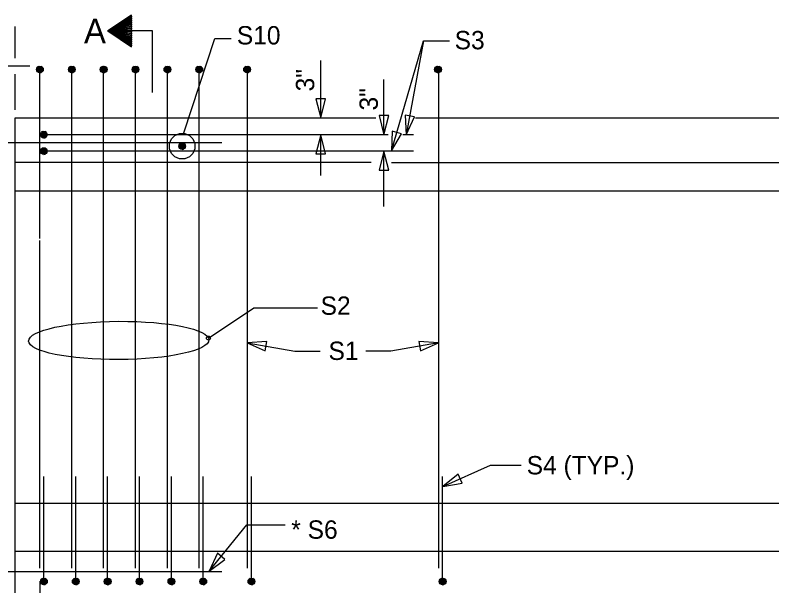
# Model space of a CAD drawing. Extents: x -0.5 to 35.3, y 0 to 25.9.
# Drawn here: x 3.32 to 9.26, y 4.51 to 8.99 of the extents above; entities that cross this region are included whole.
import ezdxf

# ---------------------------------------------------------------- set-up
doc = ezdxf.new("R2010")
doc.units = 0
for name, color, linetype in [('Arrowhead Terminators CELL', 7, 'Continuous'), ('P_SMU_Concrete_Girder', 7, 'Continuous'), ('P_SMU_Rebar_S_Bar', 7, 'Continuous'), ('SMU_Dimension Lines', 7, 'Continuous'), ('SMU_Subtitle Text', 7, 'Continuous'), ('SMU_Text', 7, 'Continuous')]:
    doc.layers.add(name, color=color, linetype=linetype)

msp = doc.modelspace()

# ---------------------------------------------------------------- linework, layer by layer
at = {"layer": 'Arrowhead Terminators CELL'}
msp.add_lwpolyline([(4.2316, 8.9864), (4.0456, 8.8624), (4.2316, 8.9788), (4.2316, 8.971), (4.0456, 8.8624), (4.2316, 8.9633), (4.2316, 8.9555), (4.0456, 8.8624), (4.2316, 8.9477), (4.2316, 8.94), (4.0456, 8.8624), (4.2316, 8.9322), (4.2316, 8.9245), (4.0456, 8.8624), (4.2316, 8.9167), (4.2316, 8.909), (4.0456, 8.8624), (4.2316, 8.9012), (4.2316, 8.8934), (4.0456, 8.8624), (4.2316, 8.8856), (4.2316, 8.8779), (4.0456, 8.8624), (4.2316, 8.8702), (4.2316, 8.8546), (4.0456, 8.8624), (4.2316, 8.8469), (4.2316, 8.8392), (4.0456, 8.8624), (4.2316, 8.8314), (4.2316, 8.8236), (4.0456, 8.8624), (4.2316, 8.8158), (4.2316, 8.8081), (4.0456, 8.8624), (4.2316, 8.8003), (4.2316, 8.7926), (4.0456, 8.8624), (4.2316, 8.7848), (4.2316, 8.7771), (4.0456, 8.8624), (4.2316, 8.7693), (4.2316, 8.7615), (4.0456, 8.8624), (4.2316, 8.7538), (4.2316, 8.746), (4.0456, 8.8624), (4.2316, 8.7384), (4.2316, 8.9864), (4.0456, 8.8624), (4.2316, 8.9788)], dxfattribs=at)
for points in [[(5.7161, 8.1802), (5.7536, 8.3302), (5.6786, 8.3302)], [(5.7161, 8.1802), (5.7536, 8.3302), (5.6786, 8.3302)], [(6.212, 8.0486), (6.2495, 8.1986), (6.1745, 8.1986)], [(6.3874, 8.0486), (6.4513, 8.1894), (6.3776, 8.2029)], [(6.2715, 7.9219), (6.3494, 8.0554), (6.2774, 8.0764)], [(5.7161, 8.0486), (5.6786, 7.8986), (5.7536, 7.8986)], [(6.212, 7.9198), (6.1745, 7.7698), (6.2495, 7.7698)], [(5.1399, 6.4164), (5.281, 6.3533), (5.2942, 6.4271)], [(6.6409, 6.4164), (6.4866, 6.4271), (6.4998, 6.3533)], [(6.6739, 5.2889), (6.8262, 5.3156), (6.7957, 5.3842)], [(4.8404, 4.6242), (4.9642, 4.7168), (4.906, 4.7642)]]:
    msp.add_lwpolyline(points, close=True, dxfattribs=at)
at = {"layer": 'P_SMU_Concrete_Girder'}
for p, q in [((3.3205, 4.4302), (3.3205, 8.1802)), ((20.9507, 7.6052), (3.3205, 7.6052)), ((20.9507, 5.1552), (3.3205, 5.1552)), ((3.3205, 4.7802), (20.9507, 4.7802))]:
    msp.add_line(p, q, dxfattribs=at)
for points in [[(3.3205, 8.1802), (6.1483, 8.1802)], [(6.4589, 8.1802), (15.1654, 8.1802)], [(6.1109, 7.8302), (3.3205, 7.8302)], [(6.271, 7.8302), (17.7776, 7.8302)]]:
    msp.add_lwpolyline(points, dxfattribs=at)
at = {"layer": 'P_SMU_Rebar_S_Bar'}
for p, q in [((3.5139, 7.2332), (3.5139, 8.5865)), ((3.7639, 4.649), (3.7639, 8.5865)), ((4.0138, 4.649), (4.0138, 8.5865)), ((4.2638, 4.649), (4.2638, 8.5865)), ((4.5138, 4.649), (4.5138, 8.5865)), ((4.7638, 4.649), (4.7638, 8.5865)), ((5.1413, 4.649), (5.1413, 8.5865)), ((6.6426, 4.649), (6.6426, 8.5865)), ((3.7639, 7.5191), (3.7639, 8.2529)), ((6.2464, 8.0486), (3.5708, 8.0486)), ((6.4455, 8.0486), (6.3604, 8.0486)), ((6.4455, 7.9198), (3.5708, 7.9198)), ((3.7639, 4.649), (3.7639, 7.4969)), ((3.5139, 4.649), (3.5139, 7.2173)), ((3.5452, 4.5697), (3.5452, 5.3677)), ((3.7951, 4.5697), (3.7951, 5.3677)), ((4.0451, 4.5697), (4.0451, 5.3677)), ((4.2951, 4.5697), (4.2951, 5.3677)), ((4.5451, 4.5697), (4.5451, 5.3677)), ((4.7951, 4.5697), (4.7951, 5.3677)), ((5.1727, 4.5697), (5.1727, 5.3677)), ((6.6727, 4.5697), (6.6727, 5.3677)), ((4.7638, 4.649), (4.7638, 4.9232))]:
    msp.add_line(p, q, dxfattribs=at)
for points in [[(3.5139, 8.5865), (3.524, 8.5845), (3.5326, 8.5788), (3.5383, 8.5702), (3.5403, 8.5601), (3.5383, 8.5499), (3.5326, 8.5414), (3.524, 8.5357), (3.5139, 8.5336), (3.5038, 8.5357), (3.4952, 8.5414), (3.4895, 8.5499), (3.4875, 8.5601), (3.4895, 8.5702), (3.4952, 8.5787), (3.5037, 8.5845), (3.5139, 8.5865), (3.5139, 8.5601), (3.5139, 8.5336), (3.524, 8.5357), (3.5139, 8.5601), (3.5326, 8.5414), (3.5383, 8.5499), (3.5139, 8.5601), (3.5403, 8.5601), (3.5383, 8.5702), (3.5139, 8.5601), (3.5326, 8.5788), (3.524, 8.5845), (3.5139, 8.5601), (3.5037, 8.5845), (3.4952, 8.5787), (3.5139, 8.5601), (3.4895, 8.5702), (3.4875, 8.5601), (3.5139, 8.5601), (3.4895, 8.5499), (3.4952, 8.5414), (3.5139, 8.5601), (3.5038, 8.5357)], [(3.7639, 8.5865), (3.7739, 8.5845), (3.7825, 8.5788), (3.7882, 8.5702), (3.7903, 8.5601), (3.7882, 8.5499), (3.7825, 8.5414), (3.774, 8.5357), (3.7639, 8.5336), (3.7538, 8.5357), (3.7452, 8.5414), (3.7394, 8.5499), (3.7374, 8.5601), (3.7394, 8.5702), (3.7451, 8.5787), (3.7537, 8.5845), (3.7639, 8.5865), (3.7639, 8.5601), (3.7639, 8.5336), (3.774, 8.5357), (3.7639, 8.5601), (3.7825, 8.5414), (3.7882, 8.5499), (3.7639, 8.5601), (3.7903, 8.5601), (3.7882, 8.5702), (3.7639, 8.5601), (3.7825, 8.5788), (3.7739, 8.5845), (3.7639, 8.5601), (3.7537, 8.5845), (3.7451, 8.5787), (3.7639, 8.5601), (3.7394, 8.5702), (3.7374, 8.5601), (3.7639, 8.5601), (3.7394, 8.5499), (3.7452, 8.5414), (3.7639, 8.5601), (3.7538, 8.5357)], [(4.0138, 8.5865), (4.0239, 8.5845), (4.0325, 8.5788), (4.0382, 8.5702), (4.0402, 8.5601), (4.0382, 8.5499), (4.0325, 8.5414), (4.024, 8.5357), (4.0138, 8.5336), (4.0038, 8.5357), (3.9952, 8.5414), (3.9894, 8.5499), (3.9874, 8.5601), (3.9894, 8.5702), (3.9951, 8.5787), (4.0037, 8.5845), (4.0138, 8.5865), (4.0138, 8.5601), (4.0138, 8.5336), (4.024, 8.5357), (4.0138, 8.5601), (4.0325, 8.5414), (4.0382, 8.5499), (4.0138, 8.5601), (4.0402, 8.5601), (4.0382, 8.5702), (4.0138, 8.5601), (4.0325, 8.5788), (4.0239, 8.5845), (4.0138, 8.5601), (4.0037, 8.5845), (3.9951, 8.5787), (4.0138, 8.5601), (3.9894, 8.5702), (3.9874, 8.5601), (4.0138, 8.5601), (3.9894, 8.5499), (3.9952, 8.5414), (4.0138, 8.5601), (4.0038, 8.5357)], [(4.2638, 8.5865), (4.2739, 8.5845), (4.2825, 8.5788), (4.2882, 8.5702), (4.2902, 8.5601), (4.2882, 8.5499), (4.2825, 8.5414), (4.2739, 8.5357), (4.2638, 8.5336), (4.2537, 8.5357), (4.2451, 8.5414), (4.2394, 8.5499), (4.2374, 8.5601), (4.2394, 8.5702), (4.2451, 8.5787), (4.2537, 8.5845), (4.2638, 8.5865), (4.2638, 8.5601), (4.2638, 8.5336), (4.2739, 8.5357), (4.2638, 8.5601), (4.2825, 8.5414), (4.2882, 8.5499), (4.2638, 8.5601), (4.2902, 8.5601), (4.2882, 8.5702), (4.2638, 8.5601), (4.2825, 8.5788), (4.2739, 8.5845), (4.2638, 8.5601), (4.2537, 8.5845), (4.2451, 8.5787), (4.2638, 8.5601), (4.2394, 8.5702), (4.2374, 8.5601), (4.2638, 8.5601), (4.2394, 8.5499), (4.2451, 8.5414), (4.2638, 8.5601), (4.2537, 8.5357)], [(4.5138, 8.5865), (4.5239, 8.5845), (4.5325, 8.5788), (4.5382, 8.5702), (4.5402, 8.5601), (4.5382, 8.5499), (4.5325, 8.5414), (4.5239, 8.5357), (4.5138, 8.5336), (4.5037, 8.5357), (4.4951, 8.5414), (4.4894, 8.5499), (4.4874, 8.5601), (4.4894, 8.5702), (4.4951, 8.5787), (4.5037, 8.5845), (4.5138, 8.5865), (4.5138, 8.5601), (4.5138, 8.5336), (4.5239, 8.5357), (4.5138, 8.5601), (4.5325, 8.5414), (4.5382, 8.5499), (4.5138, 8.5601), (4.5402, 8.5601), (4.5382, 8.5702), (4.5138, 8.5601), (4.5325, 8.5788), (4.5239, 8.5845), (4.5138, 8.5601), (4.5037, 8.5845), (4.4951, 8.5787), (4.5138, 8.5601), (4.4894, 8.5702), (4.4874, 8.5601), (4.5138, 8.5601), (4.4894, 8.5499), (4.4951, 8.5414), (4.5138, 8.5601), (4.5037, 8.5357)], [(4.7638, 8.5865), (4.7738, 8.5845), (4.7824, 8.5788), (4.7882, 8.5702), (4.7902, 8.5601), (4.7882, 8.5499), (4.7824, 8.5414), (4.7739, 8.5357), (4.7638, 8.5336), (4.7537, 8.5357), (4.7451, 8.5414), (4.7393, 8.5499), (4.7373, 8.5601), (4.7393, 8.5702), (4.7451, 8.5787), (4.7536, 8.5845), (4.7638, 8.5865), (4.7638, 8.5601), (4.7638, 8.5336), (4.7739, 8.5357), (4.7638, 8.5601), (4.7824, 8.5414), (4.7882, 8.5499), (4.7638, 8.5601), (4.7902, 8.5601), (4.7882, 8.5702), (4.7638, 8.5601), (4.7824, 8.5788), (4.7738, 8.5845), (4.7638, 8.5601), (4.7536, 8.5845), (4.7451, 8.5787), (4.7638, 8.5601), (4.7393, 8.5702), (4.7373, 8.5601), (4.7638, 8.5601), (4.7393, 8.5499), (4.7451, 8.5414), (4.7638, 8.5601), (4.7537, 8.5357)], [(5.1388, 8.5865), (5.1488, 8.5845), (5.1574, 8.5788), (5.1632, 8.5702), (5.1652, 8.5601), (5.1632, 8.5499), (5.1574, 8.5414), (5.1489, 8.5357), (5.1388, 8.5336), (5.1287, 8.5357), (5.1201, 8.5414), (5.1143, 8.5499), (5.1123, 8.5601), (5.1143, 8.5702), (5.1201, 8.5787), (5.1286, 8.5845), (5.1388, 8.5865), (5.1388, 8.5601), (5.1388, 8.5336), (5.1489, 8.5357), (5.1388, 8.5601), (5.1574, 8.5414), (5.1632, 8.5499), (5.1388, 8.5601), (5.1652, 8.5601), (5.1632, 8.5702), (5.1388, 8.5601), (5.1574, 8.5788), (5.1488, 8.5845), (5.1388, 8.5601), (5.1286, 8.5845), (5.1201, 8.5787), (5.1388, 8.5601), (5.1143, 8.5702), (5.1123, 8.5601), (5.1388, 8.5601), (5.1143, 8.5499), (5.1201, 8.5414), (5.1388, 8.5601), (5.1287, 8.5357)], [(6.6363, 8.5865), (6.6463, 8.5845), (6.6549, 8.5788), (6.6607, 8.5702), (6.6627, 8.5601), (6.6607, 8.5499), (6.6549, 8.5414), (6.6464, 8.5357), (6.6363, 8.5336), (6.6262, 8.5357), (6.6176, 8.5414), (6.6118, 8.5499), (6.6098, 8.5601), (6.6118, 8.5702), (6.6176, 8.5787), (6.6261, 8.5845), (6.6363, 8.5865), (6.6363, 8.5601), (6.6363, 8.5336), (6.6464, 8.5357), (6.6363, 8.5601), (6.6549, 8.5414), (6.6607, 8.5499), (6.6363, 8.5601), (6.6627, 8.5601), (6.6607, 8.5702), (6.6363, 8.5601), (6.6549, 8.5788), (6.6463, 8.5845), (6.6363, 8.5601), (6.6261, 8.5845), (6.6176, 8.5787), (6.6363, 8.5601), (6.6118, 8.5702), (6.6098, 8.5601), (6.6363, 8.5601), (6.6118, 8.5499), (6.6176, 8.5414), (6.6363, 8.5601), (6.6262, 8.5357)], [(3.5444, 8.075), (3.5545, 8.073), (3.5631, 8.0673), (3.5689, 8.0587), (3.5708, 8.0486), (3.5689, 8.0385), (3.5631, 8.0299), (3.5546, 8.0242), (3.5444, 8.0222), (3.5344, 8.0242), (3.5258, 8.0299), (3.5201, 8.0385), (3.518, 8.0486), (3.5201, 8.0587), (3.5257, 8.0672), (3.5343, 8.073), (3.5444, 8.075), (3.5444, 8.0486), (3.5444, 8.0222), (3.5546, 8.0242), (3.5444, 8.0486), (3.5631, 8.0299), (3.5689, 8.0385), (3.5444, 8.0486), (3.5708, 8.0486), (3.5689, 8.0587), (3.5444, 8.0486), (3.5631, 8.0673), (3.5545, 8.073), (3.5444, 8.0486), (3.5343, 8.073), (3.5257, 8.0672), (3.5444, 8.0486), (3.5201, 8.0587), (3.518, 8.0486), (3.5444, 8.0486), (3.5201, 8.0385), (3.5258, 8.0299), (3.5444, 8.0486), (3.5344, 8.0242)], [(4.9409, 7.9835), (2.8184, 7.9835), (2.8184, 7.3583)], [(4.6296, 7.9848), (4.6397, 7.9828), (4.6483, 7.9771), (4.654, 7.9685), (4.656, 7.9584), (4.654, 7.9483), (4.6483, 7.9397), (4.6397, 7.934), (4.6296, 7.932), (4.6195, 7.934), (4.6109, 7.9397), (4.6052, 7.9483), (4.6032, 7.9584), (4.6052, 7.9685), (4.6109, 7.9771), (4.6195, 7.9828), (4.6296, 7.9848), (4.6296, 7.9584), (4.6296, 7.932), (4.6397, 7.934), (4.6296, 7.9584), (4.6483, 7.9397), (4.654, 7.9483), (4.6296, 7.9584), (4.656, 7.9584), (4.654, 7.9685), (4.6296, 7.9584), (4.6483, 7.9771), (4.6397, 7.9828), (4.6296, 7.9584), (4.6195, 7.9828), (4.6109, 7.9771), (4.6296, 7.9584), (4.6052, 7.9685), (4.6032, 7.9584), (4.6296, 7.9584), (4.6052, 7.9483), (4.6109, 7.9397), (4.6296, 7.9584), (4.6195, 7.934)], [(3.5444, 7.9462), (3.5545, 7.9442), (3.5631, 7.9385), (3.5689, 7.9299), (3.5708, 7.9198), (3.5689, 7.9097), (3.5631, 7.9011), (3.5546, 7.8954), (3.5444, 7.8934), (3.5344, 7.8954), (3.5258, 7.9011), (3.5201, 7.9097), (3.518, 7.9198), (3.5201, 7.9299), (3.5257, 7.9384), (3.5343, 7.9442), (3.5444, 7.9462), (3.5444, 7.9198), (3.5444, 7.8934), (3.5546, 7.8954), (3.5444, 7.9198), (3.5631, 7.9011), (3.5689, 7.9097), (3.5444, 7.9198), (3.5708, 7.9198), (3.5689, 7.9299), (3.5444, 7.9198), (3.5631, 7.9385), (3.5545, 7.9442), (3.5444, 7.9198), (3.5343, 7.9442), (3.5257, 7.9384), (3.5444, 7.9198), (3.5201, 7.9299), (3.518, 7.9198), (3.5444, 7.9198), (3.5201, 7.9097), (3.5258, 7.9011), (3.5444, 7.9198), (3.5344, 7.8954)], [(4.9409, 4.6177), (2.8184, 4.6177), (2.8184, 5.2428)], [(3.5452, 4.5697), (3.5552, 4.5678), (3.5638, 4.562), (3.5696, 4.5534), (3.5716, 4.5433), (3.5696, 4.5332), (3.5638, 4.5246), (3.5553, 4.519), (3.5452, 4.5169), (3.5351, 4.519), (3.5265, 4.5246), (3.5207, 4.5332), (3.5187, 4.5433), (3.5207, 4.5534), (3.5265, 4.562), (3.535, 4.5678), (3.5452, 4.5697), (3.5452, 4.5433), (3.5452, 4.5169), (3.5553, 4.519), (3.5452, 4.5433), (3.5638, 4.5246), (3.5696, 4.5332), (3.5452, 4.5433), (3.5716, 4.5433), (3.5696, 4.5534), (3.5452, 4.5433), (3.5638, 4.562), (3.5552, 4.5678), (3.5452, 4.5433), (3.535, 4.5678), (3.5265, 4.562), (3.5452, 4.5433), (3.5207, 4.5534), (3.5187, 4.5433), (3.5452, 4.5433), (3.5207, 4.5332), (3.5265, 4.5246), (3.5452, 4.5433), (3.5351, 4.519)], [(3.7951, 4.5697), (3.8052, 4.5678), (3.8138, 4.562), (3.8195, 4.5534), (3.8215, 4.5433), (3.8195, 4.5332), (3.8138, 4.5246), (3.8052, 4.519), (3.7951, 4.5169), (3.7851, 4.519), (3.7765, 4.5246), (3.7707, 4.5332), (3.7687, 4.5433), (3.7707, 4.5534), (3.7764, 4.562), (3.785, 4.5678), (3.7951, 4.5697), (3.7951, 4.5433), (3.7951, 4.5169), (3.8052, 4.519), (3.7951, 4.5433), (3.8138, 4.5246), (3.8195, 4.5332), (3.7951, 4.5433), (3.8215, 4.5433), (3.8195, 4.5534), (3.7951, 4.5433), (3.8138, 4.562), (3.8052, 4.5678), (3.7951, 4.5433), (3.785, 4.5678), (3.7764, 4.562), (3.7951, 4.5433), (3.7707, 4.5534), (3.7687, 4.5433), (3.7951, 4.5433), (3.7707, 4.5332), (3.7765, 4.5246), (3.7951, 4.5433), (3.7851, 4.519)], [(4.0451, 4.5697), (4.0552, 4.5677), (4.0638, 4.562), (4.0695, 4.5534), (4.0715, 4.5433), (4.0695, 4.5332), (4.0638, 4.5246), (4.0552, 4.519), (4.0451, 4.5169), (4.035, 4.519), (4.0264, 4.5246), (4.0207, 4.5332), (4.0187, 4.5433), (4.0207, 4.5534), (4.0264, 4.562), (4.0349, 4.5677), (4.0451, 4.5697), (4.0451, 4.5433), (4.0451, 4.5169), (4.0552, 4.519), (4.0451, 4.5433), (4.0638, 4.5246), (4.0695, 4.5332), (4.0451, 4.5433), (4.0715, 4.5433), (4.0695, 4.5534), (4.0451, 4.5433), (4.0638, 4.562), (4.0552, 4.5677), (4.0451, 4.5433), (4.0349, 4.5677), (4.0264, 4.562), (4.0451, 4.5433), (4.0207, 4.5534), (4.0187, 4.5433), (4.0451, 4.5433), (4.0207, 4.5332), (4.0264, 4.5246), (4.0451, 4.5433), (4.035, 4.519)], [(4.2951, 4.5697), (4.3051, 4.5677), (4.3137, 4.562), (4.3194, 4.5534), (4.3215, 4.5433), (4.3194, 4.5332), (4.3137, 4.5246), (4.3052, 4.519), (4.2951, 4.5169), (4.285, 4.519), (4.2764, 4.5246), (4.2706, 4.5332), (4.2686, 4.5433), (4.2706, 4.5534), (4.2763, 4.562), (4.2849, 4.5677), (4.2951, 4.5697), (4.2951, 4.5433), (4.2951, 4.5169), (4.3052, 4.519), (4.2951, 4.5433), (4.3137, 4.5246), (4.3194, 4.5332), (4.2951, 4.5433), (4.3215, 4.5433), (4.3194, 4.5534), (4.2951, 4.5433), (4.3137, 4.562), (4.3051, 4.5677), (4.2951, 4.5433), (4.2849, 4.5677), (4.2763, 4.562), (4.2951, 4.5433), (4.2706, 4.5534), (4.2686, 4.5433), (4.2951, 4.5433), (4.2706, 4.5332), (4.2764, 4.5246), (4.2951, 4.5433), (4.285, 4.519)], [(4.5451, 4.5697), (4.5551, 4.5678), (4.5637, 4.562), (4.5694, 4.5534), (4.5715, 4.5433), (4.5694, 4.5332), (4.5637, 4.5246), (4.5552, 4.519), (4.5451, 4.5169), (4.535, 4.519), (4.5264, 4.5246), (4.5206, 4.5332), (4.5186, 4.5433), (4.5206, 4.5534), (4.5263, 4.562), (4.5349, 4.5678), (4.5451, 4.5697), (4.5451, 4.5433), (4.5451, 4.5169), (4.5552, 4.519), (4.5451, 4.5433), (4.5637, 4.5246), (4.5694, 4.5332), (4.5451, 4.5433), (4.5715, 4.5433), (4.5694, 4.5534), (4.5451, 4.5433), (4.5637, 4.562), (4.5551, 4.5678), (4.5451, 4.5433), (4.5349, 4.5678), (4.5263, 4.562), (4.5451, 4.5433), (4.5206, 4.5534), (4.5186, 4.5433), (4.5451, 4.5433), (4.5206, 4.5332), (4.5264, 4.5246), (4.5451, 4.5433), (4.535, 4.519)], [(4.7951, 4.5697), (4.8051, 4.5678), (4.8137, 4.562), (4.8194, 4.5534), (4.8215, 4.5433), (4.8194, 4.5332), (4.8137, 4.5246), (4.8052, 4.519), (4.7951, 4.5169), (4.785, 4.519), (4.7764, 4.5246), (4.7706, 4.5332), (4.7686, 4.5433), (4.7706, 4.5534), (4.7763, 4.562), (4.7849, 4.5678), (4.7951, 4.5697), (4.7951, 4.5433), (4.7951, 4.5169), (4.8052, 4.519), (4.7951, 4.5433), (4.8137, 4.5246), (4.8194, 4.5332), (4.7951, 4.5433), (4.8215, 4.5433), (4.8194, 4.5534), (4.7951, 4.5433), (4.8137, 4.562), (4.8051, 4.5678), (4.7951, 4.5433), (4.7849, 4.5678), (4.7763, 4.562), (4.7951, 4.5433), (4.7706, 4.5534), (4.7686, 4.5433), (4.7951, 4.5433), (4.7706, 4.5332), (4.7764, 4.5246), (4.7951, 4.5433), (4.785, 4.519)], [(5.1729, 4.5697), (5.183, 4.5678), (5.1916, 4.562), (5.1973, 4.5534), (5.1993, 4.5433), (5.1973, 4.5332), (5.1916, 4.5246), (5.183, 4.519), (5.1729, 4.5169), (5.1628, 4.519), (5.1542, 4.5246), (5.1485, 4.5332), (5.1465, 4.5433), (5.1485, 4.5534), (5.1542, 4.562), (5.1628, 4.5678), (5.1729, 4.5697), (5.1729, 4.5433), (5.1729, 4.5169), (5.183, 4.519), (5.1729, 4.5433), (5.1916, 4.5246), (5.1973, 4.5332), (5.1729, 4.5433), (5.1993, 4.5433), (5.1973, 4.5534), (5.1729, 4.5433), (5.1916, 4.562), (5.183, 4.5678), (5.1729, 4.5433), (5.1628, 4.5678), (5.1542, 4.562), (5.1729, 4.5433), (5.1485, 4.5534), (5.1465, 4.5433), (5.1729, 4.5433), (5.1485, 4.5332), (5.1542, 4.5246), (5.1729, 4.5433), (5.1628, 4.519)], [(6.6729, 4.5697), (6.683, 4.5678), (6.6916, 4.562), (6.6973, 4.5534), (6.6993, 4.5433), (6.6973, 4.5332), (6.6916, 4.5246), (6.683, 4.519), (6.6729, 4.5169), (6.6628, 4.519), (6.6542, 4.5246), (6.6485, 4.5332), (6.6465, 4.5433), (6.6485, 4.5534), (6.6542, 4.562), (6.6628, 4.5678), (6.6729, 4.5697), (6.6729, 4.5433), (6.6729, 4.5169), (6.683, 4.519), (6.6729, 4.5433), (6.6916, 4.5246), (6.6973, 4.5332), (6.6729, 4.5433), (6.6993, 4.5433), (6.6973, 4.5534), (6.6729, 4.5433), (6.6916, 4.562), (6.683, 4.5678), (6.6729, 4.5433), (6.6628, 4.5678), (6.6542, 4.562), (6.6729, 4.5433), (6.6485, 4.5534), (6.6465, 4.5433), (6.6729, 4.5433), (6.6485, 4.5332), (6.6542, 4.5246), (6.6729, 4.5433), (6.6628, 4.519)]]:
    msp.add_lwpolyline(points, dxfattribs=at)
at = {"layer": 'SMU_Dimension Lines'}
for p, q in [((3.3205, 8.649), (3.3205, 8.8983)), ((6.5225, 8.7844), (6.3874, 8.0486)), ((5.7161, 8.1802), (5.7161, 8.6303)), ((3.4353, 8.5865), (3.0319, 8.5865)), ((3.3205, 8.2427), (3.3205, 8.524)), ((6.212, 8.0486), (6.212, 8.481)), ((5.7161, 7.7273), (5.7161, 8.0486)), ((6.212, 7.4851), (6.212, 7.9198)), ((3.5139, 4.5456), (3.5139, 3.4776))]:
    msp.add_line(p, q, dxfattribs=at)
for points in [[(4.3965, 8.379), (4.3965, 8.8624), (4.0456, 8.8624)], [(4.6418, 8.0624), (4.8861, 8.8022), (5.0152, 8.8022)], [(6.2715, 7.9219), (6.5225, 8.7844), (6.7257, 8.7844)], [(4.8359, 6.4525), (5.1926, 6.6905), (5.6918, 6.6905)], [(5.1399, 6.4164), (5.5145, 6.3499), (5.7112, 6.3499)], [(6.6409, 6.4164), (6.2663, 6.3499), (6.0696, 6.3499)], [(6.6739, 5.2889), (7.0479, 5.4553), (7.2884, 5.4553)], [(4.8404, 4.6242), (5.1358, 4.9869), (5.438, 4.9869)]]:
    msp.add_lwpolyline(points, dxfattribs=at)
for centre, radius in [((4.6296, 7.9584), 0.1006), ((4.8359, 6.4525), 0.0154)]:
    msp.add_circle(centre, radius, dxfattribs=at)
msp.add_ellipse((4.1321, 6.4342), major_axis=(0.7069, 0.0044), ratio=0.212389, dxfattribs=at)

# ---------------------------------------------------------------- texts
at = {"layer": 'SMU_Subtitle Text'}
msp.add_text('A', height=0.192, dxfattribs=at).set_placement((3.8599, 8.7664))
at = {"layer": 'SMU_Text'}
for s, p in [('S10', (5.0584, 8.7563)), ('S3', (6.7669, 8.7184)), ('S2', (5.7156, 6.6353)), ('S1', (5.7776, 6.2812)), ('S4 (TYP.)', (7.332, 5.3833)), ('* S6', (5.4854, 4.8786))]:
    msp.add_text(s, height=0.144, dxfattribs=at).set_placement(p)
for p in [(5.6656, 8.388), (6.1646, 8.2383)]:
    msp.add_text('3"', height=0.144, rotation=90, dxfattribs=at).set_placement(p)

doc.saveas('drawing.dxf')
